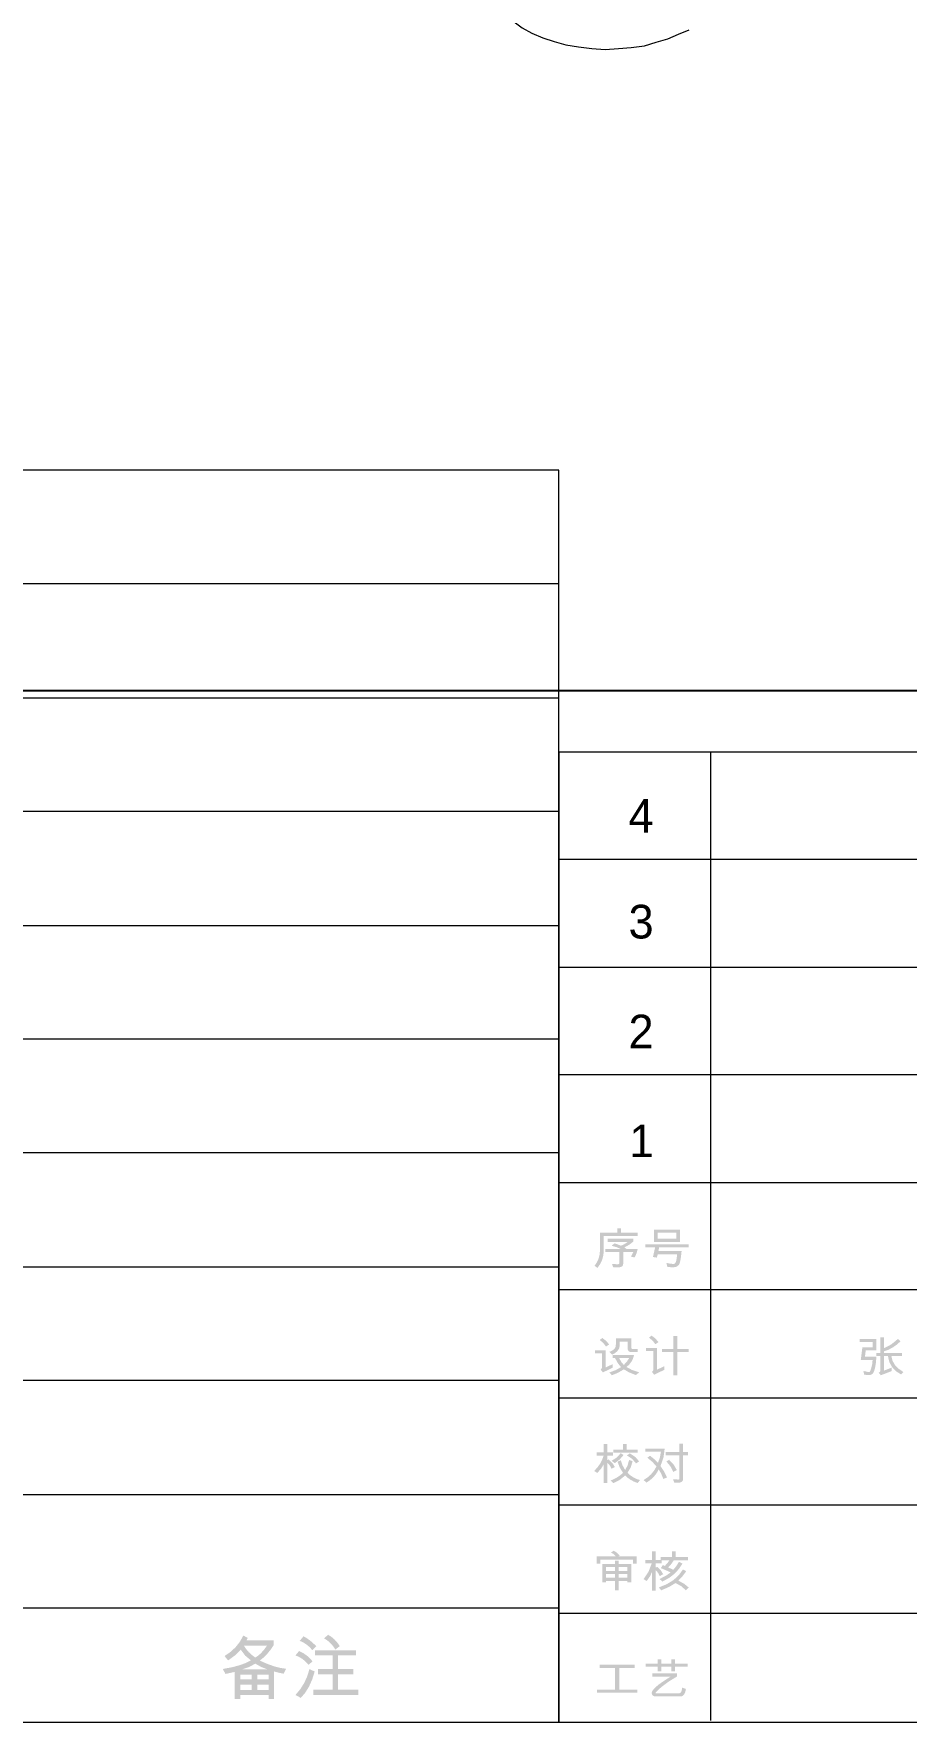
# Model space of a CAD drawing. Header units: millimetres. Extents: x 3 to 591, y 5 to 205.
# Drawn here: x 453.3 to 487.7, y 5.2 to 71.9 of the extents above; entities that cross this region are included whole.
import ezdxf

# ---------------------------------------------------------------- set-up
doc = ezdxf.new("R2010")
doc.units = ezdxf.units.MM
picture_1 = doc.add_image_def('image4.jpg', size_in_pixel=(888, 978))

msp = doc.modelspace()

# ---------------------------------------------------------------- hatches: boundary and pattern name
h = msp.add_hatch(color=7)
h.paths.add_polyline_path([(477.103523, 24.426567), (475.762968, 24.426567), (475.762968, 23.83842), (475.747577, 23.657647), (475.701438, 23.485711), (475.624604, 23.32256), (475.517126, 23.168142), (475.399717, 23.249171), (475.493449, 23.387974), (475.560465, 23.535665), (475.600712, 23.692245), (475.61414, 23.857713), (475.61414, 24.552244), (476.302056, 24.552244), (476.302056, 24.726979), (476.450884, 24.726979), (476.450884, 24.552244), (477.103523, 24.552244)])
h.paths.add_polyline_path([(477.105728, 23.917795), (477.063216, 23.751053), (476.982256, 23.577695), (476.842247, 23.610217), (476.931544, 23.792118), (476.531362, 23.792118), (476.531362, 23.320278), (476.517116, 23.260342), (476.474449, 23.217821), (476.403463, 23.192766), (476.304261, 23.18523), (476.139999, 23.186884), (476.091492, 23.318624), (476.32631, 23.311458), (476.368478, 23.32393), (476.382534, 23.368234), (476.382534, 23.792118), (475.832421, 23.792118), (475.832421, 23.917795), (476.427182, 23.917795), (476.268501, 23.986284), (476.072199, 24.04237), (476.187955, 24.133872), (476.297991, 24.100523), (476.43986, 24.044023), (476.480788, 24.057563), (476.539906, 24.086605), (476.617214, 24.13115), (476.712712, 24.191198), (475.917859, 24.191198), (475.917859, 24.317977), (476.931544, 24.317977), (476.931544, 24.206081), (476.768246, 24.080059), (476.57601, 23.973468), (476.663653, 23.917795)])
h = msp.add_hatch(color=7)
h.paths.add_polyline_path([(478.777421, 24.196159), (477.745546, 24.196159), (477.745546, 24.680677), (478.777421, 24.680677)])
h.paths.add_polyline_path([(478.629144, 24.322938), (478.629144, 24.553898), (477.893823, 24.553898), (477.893823, 24.322938)])
h.paths.add_polyline_path([(479.111457, 23.975122), (477.952803, 23.975122), (477.921935, 23.829601), (478.838055, 23.829601), (478.816454, 23.627227), (478.791339, 23.469037), (478.76271, 23.354979), (478.730568, 23.285), (478.642856, 23.213066), (478.515043, 23.189089), (478.429535, 23.193085), (478.279122, 23.204523), (478.236128, 23.364926), (478.392328, 23.33268), (478.516696, 23.321931), (478.570095, 23.338055), (478.608198, 23.386424), (478.62265, 23.430366), (478.636172, 23.497769), (478.648661, 23.588737), (478.660012, 23.703372), (477.896579, 23.703372), (477.86075, 23.574388), (477.70641, 23.595885), (477.792399, 23.975122), (477.412061, 23.975122), (477.412061, 24.101901), (479.111457, 24.101901)])
h = msp.add_hatch(color=7)
h.paths.add_polyline_path([(475.976633, 20.143351), (475.852609, 20.058464), (475.753115, 20.193236), (475.604011, 20.321393), (475.708742, 20.399115), (475.85633, 20.287356)])
h.paths.add_polyline_path([(477.098356, 19.842387), (476.851962, 19.842387), (476.792707, 19.85162), (476.74668, 19.87987), (476.716915, 19.921625), (476.706993, 19.972474), (476.706993, 20.254145), (476.393902, 20.254145), (476.393902, 20.092639), (476.372474, 19.986737), (476.308464, 19.887036), (476.212001, 19.803044), (476.094041, 19.744271), (475.988759, 19.853412), (476.076058, 19.887311), (476.146407, 19.93444), (476.197601, 19.986117), (476.226884, 20.033659), (476.245074, 20.157131), (476.245074, 20.379822), (476.856372, 20.379822), (476.856372, 19.989011), (476.88724, 19.968616), (477.098356, 19.968616)])
h.paths.add_polyline_path([(476.119397, 19.225026), (475.729688, 19.038716), (475.643698, 19.14951), (475.681663, 19.187957), (475.69441, 19.232192), (475.69441, 19.790573), (475.417149, 19.790573), (475.417149, 19.91625), (475.843238, 19.91625), (475.843238, 19.235499), (476.119397, 19.36724)])
h.paths.add_polyline_path([(477.162848, 19.040369), (477.030005, 18.933433), (476.763906, 19.040231), (476.558165, 19.159432), (476.309015, 19.016185), (476.084671, 18.926268), (475.987106, 19.035408), (476.243421, 19.132904), (476.446819, 19.248177), (476.328652, 19.390666), (476.209245, 19.605916), (476.117744, 19.605916), (476.117744, 19.731593), (476.959449, 19.731593), (476.923595, 19.595495), (476.862367, 19.470041), (476.775817, 19.355337), (476.663998, 19.251485), (476.879316, 19.134971)])
h.paths.add_polyline_path([(476.766524, 19.605916), (476.3702, 19.605916), (476.462735, 19.443997), (476.556511, 19.335821), (476.680121, 19.466114)])
h = msp.add_hatch(color=7)
h.paths.add_polyline_path([(477.922978, 20.234853), (477.799506, 20.15217), (477.700149, 20.284807), (477.550356, 20.412895), (477.65619, 20.49227), (477.80488, 20.377824)])
h.paths.add_polyline_path([(479.122422, 19.83908), (478.666567, 19.83908), (478.666567, 18.926268), (478.517188, 18.926268), (478.517188, 19.83908), (478.061884, 19.83908), (478.061884, 19.965308), (478.517188, 19.965308), (478.517188, 20.47849), (478.666567, 20.47849), (478.666567, 19.965308), (479.122422, 19.965308)])
h.paths.add_polyline_path([(478.161103, 19.143998), (477.755408, 18.948316), (477.667765, 19.059662), (477.706488, 19.097282), (477.719579, 19.14069), (477.719579, 19.882075), (477.433499, 19.882075), (477.433499, 20.008303), (477.867305, 20.008303), (477.867305, 19.145651), (478.161103, 19.287865)])
h = msp.add_hatch(color=7)
h.paths.add_polyline_path([(487.599276, 19.052262), (487.501711, 18.959658), (487.320223, 19.075827), (487.159406, 19.239124), (487.041239, 19.442936), (486.987978, 19.680648), (486.835842, 19.680648), (486.835842, 19.111793), (487.133499, 19.226997), (487.133499, 19.090296), (486.706307, 18.926585), (486.618112, 19.025253), (486.66972, 19.054674), (486.687014, 19.093603), (486.687014, 19.680648), (486.528264, 19.680648), (486.528264, 19.806325), (486.687014, 19.806325), (486.687014, 20.429198), (486.835842, 20.429198), (486.835842, 19.998699), (487.121096, 20.145115), (487.379892, 20.359745), (487.485725, 20.267692), (487.328216, 20.129087), (487.167398, 20.017509), (487.003274, 19.932906), (486.835842, 19.875227), (486.835842, 19.806325), (487.543052, 19.806325), (487.543052, 19.680648), (487.124128, 19.680648), (487.166511, 19.501227), (487.259796, 19.336689), (487.404033, 19.187034)])
h.paths.add_polyline_path([(486.528264, 19.657497), (486.517033, 19.458163), (486.486372, 19.255109), (486.441655, 19.086713), (486.389909, 18.991077), (486.319629, 18.946153), (486.221237, 18.930995), (486.145239, 18.936645), (486.048156, 18.953043), (486.019493, 19.096359), (486.06421, 19.086782), (486.130838, 19.071004), (486.198775, 19.056879), (486.247696, 19.052262), (486.265352, 19.062718), (486.285178, 19.094155), (486.307072, 19.146675), (486.330929, 19.220383), (486.368412, 19.382096), (486.38109, 19.531819), (485.915313, 19.531819), (485.978151, 20.035079), (486.386051, 20.035079), (486.386051, 20.23517), (485.873972, 20.23517), (485.873972, 20.361398), (486.526611, 20.361398), (486.526611, 19.9083), (486.110994, 19.9083), (486.077921, 19.657497)])
h = msp.add_hatch(color=7)
h.paths.add_polyline_path([(477.097253, 15.86234), (476.135934, 15.86234), (476.135934, 15.988017), (476.523438, 15.988017), (476.523438, 16.210708), (476.671164, 16.210708), (476.671164, 15.988017), (477.097253, 15.988017)])
h.paths.add_polyline_path([(476.204836, 15.3001), (476.073646, 15.236159), (476.006605, 15.358529), (475.911038, 15.461055), (475.911038, 14.672817), (475.761659, 14.672817), (475.761659, 15.407036), (475.666643, 15.246701), (475.509202, 15.06859), (475.383525, 15.144658), (475.513551, 15.284184), (475.619238, 15.431565), (475.700637, 15.586801), (475.7578, 15.749892), (475.483295, 15.749892), (475.483295, 15.875569), (475.761659, 15.875569), (475.761659, 16.209054), (475.911038, 16.209054), (475.911038, 15.875569), (476.123256, 15.875569), (476.123256, 15.749892), (475.911038, 15.749892), (475.911038, 15.571849), (475.954033, 15.603269), (476.113954, 15.447964)])
h.paths.add_polyline_path([(476.545487, 15.775248), (476.387908, 15.593278), (476.19767, 15.453889), (476.0753, 15.547596), (476.266847, 15.670517), (476.435244, 15.848008)])
h.paths.add_polyline_path([(477.15954, 15.526099), (477.039927, 15.441763), (476.89103, 15.617945), (476.677227, 15.759814), (476.794636, 15.842496), (477.014089, 15.695666)])
h.paths.add_polyline_path([(477.199228, 14.785265), (477.097253, 14.66951), (476.947917, 14.730609), (476.817443, 14.800699), (476.705882, 14.879885), (476.613286, 14.968269), (476.393765, 14.792087), (476.141997, 14.661793), (476.038369, 14.76928), (476.1878, 14.834814), (476.318524, 14.907428), (476.430438, 14.987174), (476.523438, 15.074102), (476.397348, 15.277776), (476.30681, 15.511216), (476.436897, 15.565235), (476.501389, 15.37603), (476.608876, 15.182691), (476.707613, 15.367969), (476.763768, 15.580118), (476.902674, 15.532162), (476.834875, 15.295277), (476.700929, 15.074102), (476.815453, 14.971378), (476.936643, 14.888963), (477.064551, 14.826908)])
h = msp.add_hatch(color=7)
h.paths.add_polyline_path([(479.085599, 15.76698), (478.898737, 15.76698), (478.898737, 14.800148), (478.876344, 14.752261), (478.835347, 14.716363), (478.792284, 14.694039), (478.763689, 14.686598), (478.548164, 14.686598), (478.499106, 14.818338), (478.630571, 14.809932), (478.724002, 14.807314), (478.75046, 14.826606), (478.75046, 15.76698), (478.206411, 15.76698), (478.206411, 15.893208), (478.75046, 15.893208), (478.75046, 16.223386), (478.898737, 16.223386), (478.898737, 15.893208), (479.085599, 15.893208)])
h.paths.add_polyline_path([(478.263737, 14.888894), (478.116011, 14.831567), (478.029195, 15.047368), (477.93411, 15.205291), (477.847587, 15.052854), (477.738429, 14.915559), (477.606534, 14.793456), (477.451797, 14.686598), (477.337695, 14.786919), (477.499736, 14.894406), (477.638521, 15.020083), (477.753949, 15.16395), (477.845916, 15.326007), (477.677589, 15.509562), (477.483216, 15.669966), (477.592357, 15.746585), (477.705012, 15.656676), (477.794929, 15.579635), (477.862108, 15.515513), (477.90655, 15.464362), (477.985511, 15.696217), (478.020651, 15.902027), (477.401085, 15.902027), (477.401085, 16.02109), (478.170031, 16.02109), (478.12428, 15.680852), (478.004115, 15.338134), (478.151289, 15.116821)])
h.paths.add_polyline_path([(478.651241, 15.182691), (478.512886, 15.108277), (478.394168, 15.331657), (478.23783, 15.519484), (478.345868, 15.587283), (478.520259, 15.402764)])
h = msp.add_hatch(color=7)
h.paths.add_polyline_path([(477.069141, 11.483764), (476.921967, 11.483764), (476.921967, 11.644719), (475.632123, 11.644719), (475.632123, 11.483764), (475.483846, 11.483764), (475.483846, 11.770947), (476.250035, 11.770947), (476.16439, 11.856454), (476.047739, 11.922531), (476.15688, 11.995291), (476.286691, 11.918397), (476.398312, 11.806776), (476.335474, 11.774254), (477.069141, 11.770947)])
h.paths.add_polyline_path([(476.848104, 10.74293), (476.699827, 10.74293), (476.699827, 10.800808), (476.35201, 10.800808), (476.35201, 10.436455), (476.203733, 10.436455), (476.203733, 10.800808), (475.854814, 10.800808), (475.854814, 10.74293), (475.707639, 10.74293), (475.707639, 11.477149), (476.203733, 11.477149), (476.203733, 11.596212), (476.35201, 11.596212), (476.35201, 11.477149), (476.848104, 11.477149)])
h.paths.add_polyline_path([(476.699827, 11.199888), (476.699827, 11.351472), (476.35201, 11.351472), (476.35201, 11.199888)])
h.paths.add_polyline_path([(476.203733, 11.199888), (476.203733, 11.351472), (475.854814, 11.351472), (475.854814, 11.199888)])
h.paths.add_polyline_path([(476.699827, 10.927587), (476.699827, 11.074211), (476.35201, 11.074211), (476.35201, 10.927587)])
h.paths.add_polyline_path([(476.203733, 10.927587), (476.203733, 11.074211), (475.854814, 11.074211), (475.854814, 10.927587)])
h = msp.add_hatch(color=7)
h.paths.add_polyline_path([(479.088715, 11.618811), (478.530334, 11.618811), (478.427808, 11.466607), (478.305438, 11.33714), (478.51049, 11.243985), (478.622387, 11.378344), (478.735937, 11.556524), (478.873741, 11.488725), (478.726567, 11.269341), (478.562856, 11.087991), (478.356288, 10.929241), (478.081094, 10.777106), (477.967543, 10.878529), (478.216417, 11.006342), (478.405759, 11.140357), (478.25185, 11.208776), (478.135664, 11.259419), (478.057099, 11.292285), (478.01605, 11.307375), (478.095976, 11.430296), (478.175903, 11.39612), (478.275879, 11.503952), (478.357252, 11.618811), (478.051328, 11.618811), (478.051328, 11.503056), (477.819266, 11.503056), (477.819266, 11.333282), (477.876593, 11.358087), (478.01102, 11.228344), (478.111962, 11.067596), (477.977465, 10.993182), (477.915522, 11.113898), (477.819266, 11.228), (477.819266, 10.424328), (477.672092, 10.424328), (477.672092, 11.156893), (477.586516, 10.980297), (477.458772, 10.797501), (477.339709, 10.875222), (477.534081, 11.168469), (477.661068, 11.503056), (477.405304, 11.503056), (477.405304, 11.628733), (477.672092, 11.628733), (477.672092, 11.966628), (477.819266, 11.966628), (477.819266, 11.628733), (478.010538, 11.628733), (478.010538, 11.744489), (478.459779, 11.744489), (478.459779, 11.964975), (478.608055, 11.964975), (478.608055, 11.744489), (479.088715, 11.744489)])
h.paths.add_polyline_path([(479.122339, 10.540083), (479.00493, 10.434801), (478.819791, 10.598167), (478.598685, 10.719779), (478.3474, 10.56792), (478.033689, 10.430943), (477.938329, 10.546698), (478.248172, 10.671539), (478.510421, 10.831056), (478.725025, 11.025196), (478.891931, 11.253907), (479.020364, 11.186659), (478.866713, 10.976301), (478.710581, 10.813486), (478.934237, 10.693941)])
h = msp.add_hatch(color=7)
h.paths.add_polyline_path([(465.33999, 8.228709), (465.164704, 8.092008), (465.070136, 8.232146), (464.964199, 8.352388), (464.846894, 8.452684), (464.718219, 8.53298), (464.876969, 8.676296), (465.008227, 8.594036), (465.12915, 8.491983), (465.239738, 8.370191)])
h.paths.add_polyline_path([(464.411192, 8.225953), (464.257954, 8.067203), (464.148693, 8.186998), (464.0292, 8.288447), (463.899372, 8.371603), (463.759105, 8.436517), (463.907933, 8.61456), (464.025634, 8.547794), (464.148814, 8.460771), (464.277368, 8.353491)])
h.paths.add_polyline_path([(466.07035, 6.297802), (464.292681, 6.297802), (464.292681, 6.503405), (465.054461, 6.503405), (465.054461, 7.119113), (464.478441, 7.119113), (464.478441, 7.324716), (465.054461, 7.324716), (465.054461, 7.860497), (464.362685, 7.860497), (464.362685, 8.067203), (465.983258, 8.067203), (465.983258, 7.860497), (465.268332, 7.860497), (465.268332, 7.324716), (465.870259, 7.324716), (465.870259, 7.119113), (465.268332, 7.119113), (465.268332, 6.503405), (466.07035, 6.503405)])
h.paths.add_polyline_path([(464.260711, 7.628987), (464.111882, 7.485671), (463.990865, 7.614466), (463.863491, 7.7198), (463.729813, 7.801776), (463.589882, 7.860497), (463.733198, 8.035784), (463.891121, 7.955479), (464.031681, 7.860911), (464.154877, 7.75208)])
h.paths.add_polyline_path([(464.348905, 7.223844), (464.251038, 6.910064), (464.126972, 6.631839), (463.976757, 6.389166), (463.800446, 6.182047), (463.589882, 6.297802), (463.77819, 6.523826), (463.933013, 6.769436), (464.054349, 7.034579), (464.142199, 7.319204)])
h = msp.add_hatch(color=7)
h.paths.add_polyline_path([(463.223323, 7.332984), (463.121349, 7.138405), (462.897142, 7.18457), (462.746522, 7.2266), (462.746522, 6.13354), (462.531548, 6.13354), (462.531548, 6.29229), (461.408171, 6.29229), (461.408171, 6.13354), (461.193198, 6.13354), (461.193198, 7.208961), (460.826639, 7.127381), (460.719152, 7.324716), (461.062482, 7.388071), (461.362352, 7.465689), (461.61871, 7.55757), (461.831505, 7.663714), (461.602957, 7.85471), (461.43022, 8.08374), (461.214557, 7.870488), (460.928614, 7.660957), (460.789708, 7.835693), (461.026489, 7.999507), (461.229164, 8.18916), (461.397733, 8.40465), (461.532195, 8.645979), (461.701969, 8.552273), (461.669448, 8.482268), (461.653462, 8.453054), (462.731088, 8.453054), (462.731088, 8.267294), (462.606772, 8.084256), (462.473671, 7.921269), (462.331888, 7.778332), (462.181526, 7.655445), (462.481043, 7.524601), (462.754515, 7.427242), (463.001942, 7.36337)])
h.paths.add_polyline_path([(462.466505, 8.248002), (461.551487, 8.248002), (461.637072, 8.117157), (461.740899, 7.994994), (461.863019, 7.881513), (462.003484, 7.776713), (462.115518, 7.848956), (462.230033, 7.951586), (462.347029, 8.084601)])
h.paths.add_polyline_path([(462.485797, 7.30818), (462.253529, 7.396167), (462.003484, 7.534178), (461.749718, 7.397408), (461.49802, 7.316448)])
h.paths.add_polyline_path([(462.531548, 6.915163), (462.531548, 7.101474), (462.079552, 7.101474), (462.079552, 6.915163)])
h.paths.add_polyline_path([(461.86568, 6.915163), (461.86568, 7.101474), (461.408171, 7.101474), (461.408171, 6.915163)])
h.paths.add_polyline_path([(462.531548, 6.497893), (462.531548, 6.710111), (462.079552, 6.710111), (462.079552, 6.497893)])
h.paths.add_polyline_path([(461.86568, 6.497893), (461.86568, 6.710111), (461.408171, 6.710111), (461.408171, 6.497893)])
h = msp.add_hatch(color=7)
h.dxf.hatch_style = 2
h.paths.add_polyline_path([(477.085678, 6.383647), (475.497075, 6.383647), (475.497075, 6.509324), (476.206489, 6.509324), (476.206489, 7.367015), (475.599601, 7.367015), (475.599601, 7.492692), (476.979844, 7.492692), (476.979844, 7.367015), (476.372956, 7.367015), (476.372956, 6.509324), (477.085678, 6.509324)])
h = msp.add_hatch(color=7)
h.paths.add_polyline_path([(479.076195, 7.416624), (478.580652, 7.416624), (478.580652, 7.233621), (478.433478, 7.233621), (478.433478, 7.416624), (478.043217, 7.416624), (478.043217, 7.233621), (477.897145, 7.233621), (477.897145, 7.416624), (477.416485, 7.416624), (477.416485, 7.536789), (477.897145, 7.536789), (477.897145, 7.707115), (478.043217, 7.707115), (478.043217, 7.536789), (478.433478, 7.536789), (478.433478, 7.707115), (478.580652, 7.707115), (478.580652, 7.536789), (479.076195, 7.536789)])
h.paths.add_polyline_path([(479.009498, 6.537436), (478.980783, 6.407297), (478.937702, 6.314469), (478.880358, 6.258848), (478.808855, 6.240331), (477.803438, 6.240331), (477.741771, 6.250597), (477.6954, 6.281121), (477.666393, 6.326251), (477.656815, 6.380891), (477.668201, 6.428106), (477.702428, 6.485346), (477.7596, 6.552508), (477.839819, 6.629489), (477.94368, 6.715289), (478.0725, 6.809047), (478.226229, 6.910867), (478.404814, 7.020852), (477.68603, 7.022505), (477.68603, 7.149285), (478.652861, 7.149285), (478.652861, 7.025813), (478.310074, 6.81449), (478.040461, 6.610196), (477.938452, 6.520262), (477.865588, 6.452135), (477.82187, 6.405713), (477.807297, 6.380891), (477.82218, 6.366008), (478.753734, 6.366008), (478.792284, 6.379874), (478.822773, 6.421543), (478.845201, 6.491116), (478.859567, 6.588699)])

# ---------------------------------------------------------------- linework, layer by layer
at = {"color": 7, "lineweight": 0}
for points in [[(471.307583, 73.942222), (471.307583, 73.765833), (471.378139, 73.483611), (471.51925, 73.166111), (471.695639, 72.883889), (471.907306, 72.636944), (472.224806, 72.39), (472.542306, 72.143056), (472.930361, 71.931389), (473.353694, 71.755), (473.812306, 71.613889), (474.270917, 71.472778), (474.764806, 71.402222), (475.293972, 71.331667), (475.823139, 71.296389), (476.352306, 71.331667), (476.846194, 71.366944), (477.375361, 71.4375), (477.833972, 71.578611), (478.292583, 71.719722), (478.715917, 71.896111), (479.13925, 72.0725)], [(473.988694, 54.680556), (302.150639, 54.680556)], [(473.988694, 5.221111), (473.988694, 54.680556)], [(302.150639, 50.200278), (473.988694, 50.200278)], [(302.150639, 45.684722), (473.988694, 45.684722)], [(302.150639, 41.204444), (473.988694, 41.204444)], [(302.150639, 36.688889), (473.988694, 36.688889)], [(302.150639, 32.208611), (473.988694, 32.208611)], [(302.150639, 27.728333), (473.988694, 27.728333)], [(302.150639, 23.212778), (473.988694, 23.212778)], [(302.150639, 18.7325), (473.988694, 18.7325)], [(302.150639, 14.216944), (473.988694, 14.216944)], [(302.150639, 9.736667), (473.988694, 9.736667)], [(302.150639, 5.221111), (473.988694, 5.221111)]]:
    msp.add_lwpolyline(points, dxfattribs=at)
at = {"color": 9, "lineweight": 0, "true_color": 0xc0c0c0}
for points in [[(588.99425, 43.532778), (473.988694, 43.532778)], [(473.988694, 43.532778), (473.988694, 5.221111)], [(479.985917, 43.532778), (479.985917, 5.291667)], [(518.967861, 39.299444), (473.988694, 39.299444)], [(518.967861, 35.030833), (473.988694, 35.030833)], [(518.967861, 30.7975), (473.988694, 30.7975)], [(588.99425, 26.528889), (473.988694, 26.528889)], [(526.975917, 22.295556), (473.988694, 22.295556)], [(518.967861, 18.026944), (473.988694, 18.026944)], [(518.967861, 13.793611), (473.988694, 13.793611)], [(473.988694, 9.525), (518.967861, 9.525)], [(301.97425, 5.221111), (588.99425, 5.221111)]]:
    msp.add_lwpolyline(points, dxfattribs=at)

# ---------------------------------------------------------------- texts
at = {"color": 7, "attachment_point": 1}
for s, insert, char_height in [('{\\fArialUnicodeMS|b0|i0|c0; }', (462.717376, 53.98654), 2.716956), ('{\\fArialUnicodeMS|b0|i0|c0; }', (462.720201, 44.994944), 2.716956), ('{\\fCenturyGothic|b0|i0|c0;4}', (476.740292, 41.692693), 1.333502), ('{\\fCenturyGothic|b0|i0|c0;3}', (476.743789, 37.509029), 1.330169), ('{\\fCenturyGothic|b0|i0|c0;2}', (476.742032, 33.167494), 1.331281), ('{\\fArialUnicodeMS|b0|i0|c0; }', (462.723025, 31.507533), 2.716956), ('{\\fCenturyGothic|b0|i0|c0;1}', (476.780428, 28.826678), 1.284242), ('{\\fArialUnicodeMS|b0|i0|c0; }', (462.725833, 27.011735), 2.716956), ('{\\fArialUnicodeMS|b0|i0|c0; }', (462.728658, 22.515937), 2.716956), ('{\\fArialUnicodeMS|b0|i0|c0; }', (462.731483, 18.020139), 2.716956)]:
    msp.add_mtext(s, dxfattribs=dict(at, insert=insert, char_height=char_height))

# ---------------------------------------------------------------- pictures from other files: only their frames are drawn
image = msp.add_image(picture_1, insert=(438.684166, 45.955679), size_in_units=(128.77776, 142.229562))
image.dxf.flags = 7

doc.saveas('drawing.dxf')
